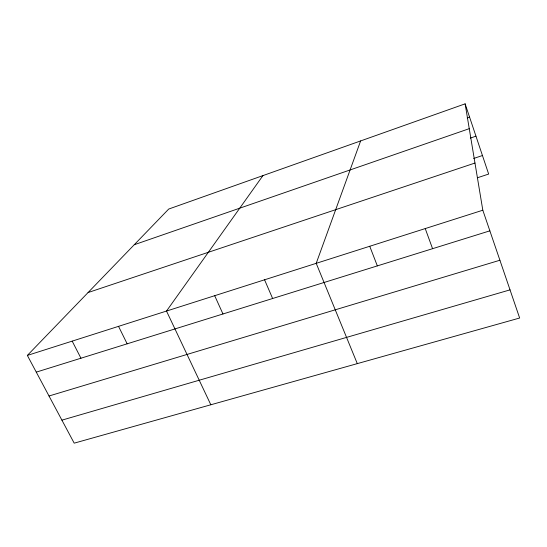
<?xml version="1.0" encoding="UTF-8"?>
<svg xmlns="http://www.w3.org/2000/svg" width="547" height="547" viewBox="0 0 547 547"><rect width="100%" height="100%" fill="white"/><g stroke="black" fill="none" stroke-linecap="round" stroke-linejoin="round"><path stroke-width="0.82" d="M360.623 140.935L316.214 263.326L357.294 363.625M262.929 175.608L166.507 311.058L210.827 404.773M465.128 103.841L482.816 210.219L519.65 318.019L74.194 443.159L27.35 355.42L168.722 209.043L465.128 103.841L488.662 174.062L477.517 177.741M467.213 117.947L469.579 117.12M134.261 244.728L469.258 128.668M470.338 138.097L475.965 136.162M473.654 158.48L482.454 155.526M88.053 292.563L474.974 163.04M27.35 355.42L482.816 210.219M36.273 372.131L489.866 230.841M49.018 396.001L499.91 260.235M61.907 420.151L510.03 289.869M72.177 341.13L80.956 358.21M118.535 326.347L127.157 343.817M214.691 295.695L222.964 313.978M264.563 279.797L272.632 298.505M369.738 246.266L377.341 265.89M425.231 228.571L432.574 248.687"/></g></svg>
